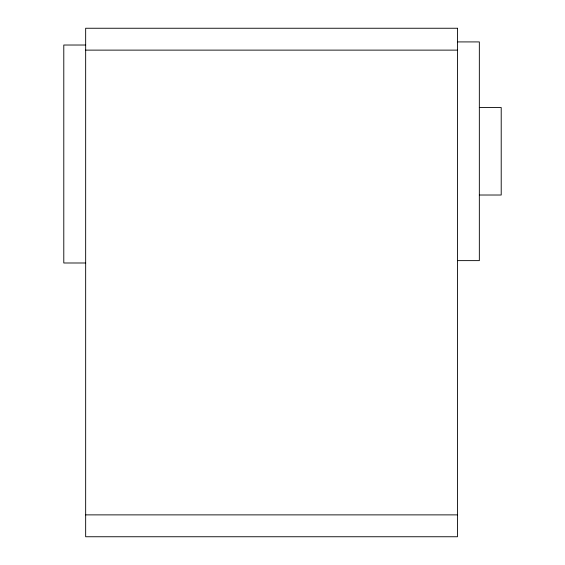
<?xml version="1.0" encoding="UTF-8"?>
<svg xmlns="http://www.w3.org/2000/svg" width="565" height="565" viewBox="0 0 565 565"><rect width="100%" height="100%" fill="white"/><g stroke="black" fill="none" stroke-linecap="round" stroke-linejoin="round"><path stroke-width="0.85" d="M457.466 41.916L479.339 41.916L479.339 260.627L457.466 260.627M85.661 45.023L63.788 45.023L63.788 262.993L85.661 262.993M85.661 50.123L457.466 50.123M479.339 107.534L501.212 107.534L501.212 195.017L479.339 195.017M85.661 514.877L457.466 514.877M457.466 28.25L85.661 28.25L85.661 536.75L457.466 536.75L457.466 28.25"/></g></svg>
